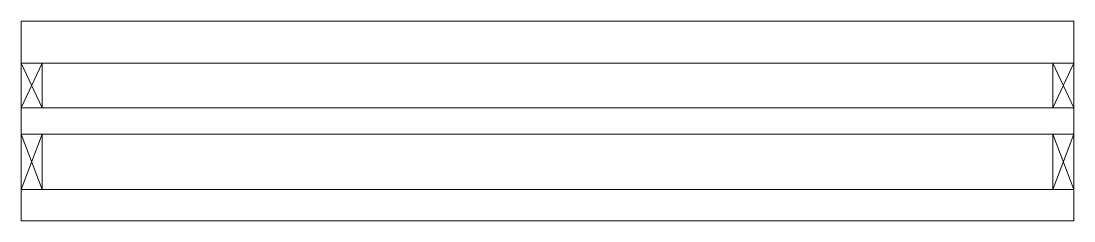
# Model space of a CAD drawing. Header units: metres. Extents: x 0 to 200, y 0 to 38.
import ezdxf

# ---------------------------------------------------------------- set-up
doc = ezdxf.new("R2010")
doc.units = ezdxf.units.M
doc.layers.add('A-DETL-GENF', color=92, linetype='Continuous', lineweight=18)

# ---------------------------------------------------------------- blocks, each defined once
blk = doc.blocks.new('31 driedubbel_glas - HR___-3840910-00_0 Basismaterialen')
at = {"layer": 'A-DETL-GENF', "lineweight": 13}
for p, q in [((0, 38), (200, 38)), ((0, 30), (0, 38)), ((200, 38), (200, 30)), ((200, 30), (0, 30)), ((0, 21.5), (0, 30)), ((4, 21.5), (0, 30)), ((0, 21.5), (4, 30)), ((4, 21.5), (4, 30)), ((200, 30), (196, 30)), ((200, 21.5), (196, 30)), ((196, 21.5), (200, 30)), ((196, 30), (196, 21.5)), ((200, 21.5), (200, 30)), ((0, 21.5), (200, 21.5)), ((0, 0), (0, 21.5)), ((200, 21.5), (200, 0)), ((0, 16.5), (200, 16.5)), ((0, 6), (4, 16.5)), ((0, 16.5), (4, 6)), ((4, 16.5), (4, 6)), ((196, 6), (196, 16.5)), ((196, 16.5), (200, 6)), ((196, 6), (200, 16.5)), ((200, 6), (0, 6)), ((200, 0), (0, 0))]:
    blk.add_line(p, q, dxfattribs=at)

msp = doc.modelspace()

# ---------------------------------------------------------------- block references
msp.add_blockref('31 driedubbel_glas - HR___-3840910-00_0 Basismaterialen', (0, 0))

doc.saveas('drawing.dxf')
